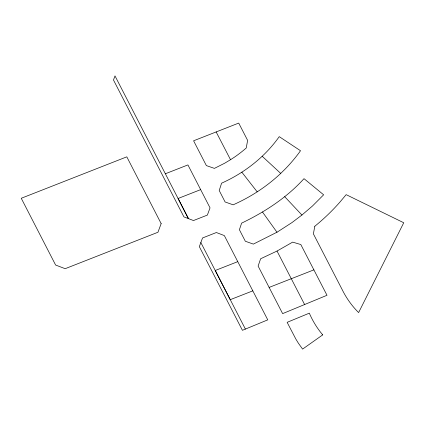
<?xml version="1.0" encoding="UTF-8"?>
<svg xmlns="http://www.w3.org/2000/svg" width="425" height="425" viewBox="0 0 425 425"><rect width="100%" height="100%" fill="white"/><g stroke="black" fill="none" stroke-linecap="round" stroke-linejoin="round"><path stroke-width="0.64" d="M200.85 242.542L199.336 246.649L242.415 330.315L267.755 319.86L224.342 235.588L216.367 232.528L202.544 237.968L200.85 242.542L245.39 329.078M280.728 173.405L285.34 168.868A193.077 174.271 24.1 0 0 298.966 152.894L300.507 150.732L279.241 136.643C264.802 157.112 244.364 172.964 221.59 183.186L219.21 190.512L225.107 201.971L233.144 204.823C250.612 197.094 266.831 186.522 280.728 173.405L262.167 156.246M301.931 215.029L312.444 206.029L323.638 194.804L304.002 178.659C286.684 197.774 264.733 212.017 241.618 223.136L239.397 229.723L245.326 241.241L253.353 244.109L277.217 232.098L292.055 222.519L301.931 215.029L284.681 196.669M230.525 159.715L234.329 157.234A142.949 129.025 24.1 0 0 246.24 147.996L247.621 140.377L238.717 123.085L193.598 140.792L206.369 165.596L214.418 168.38L224.607 163.253L230.525 159.715L216.15 131.931M277.02 251.048L292.66 242.123L300.82 244.545L326.995 295.279L282.63 313.623L258.118 266.066L260.621 258.772L277.02 251.048L304.613 304.544M165.357 173.767L187.924 164.916L210.035 207.857L207.368 215.082L193.476 220.548L183.924 216.888L113.486 80.006L115 75.9L188.434 218.615L178.086 198.486L200.653 189.635M237.756 261.646L215.241 270.491L230.249 299.678L252.806 290.859M269.121 287.417L313.884 269.864M241.83 172.173L257.199 191.85M262.475 211.99L276.973 232.225M314.824 226.243L313.379 233.856L342.109 289.499C346.306 298.021 351.852 305.899 358.615 312.577L403.75 222.748L346.157 194.65L339.968 202.05A246.686 222.652 24.1 0 1 314.824 226.243M161.155 223.593L157.951 232.262L65.158 268.69L55.606 265.03L21.25 198.273L126.799 156.836L161.155 223.593M322.713 334.873L302.595 349.1L298.392 343.225L295.789 338.959L287.146 322.331L309.326 313.167C312.694 321.008 317.193 328.366 322.713 334.873"/></g></svg>
